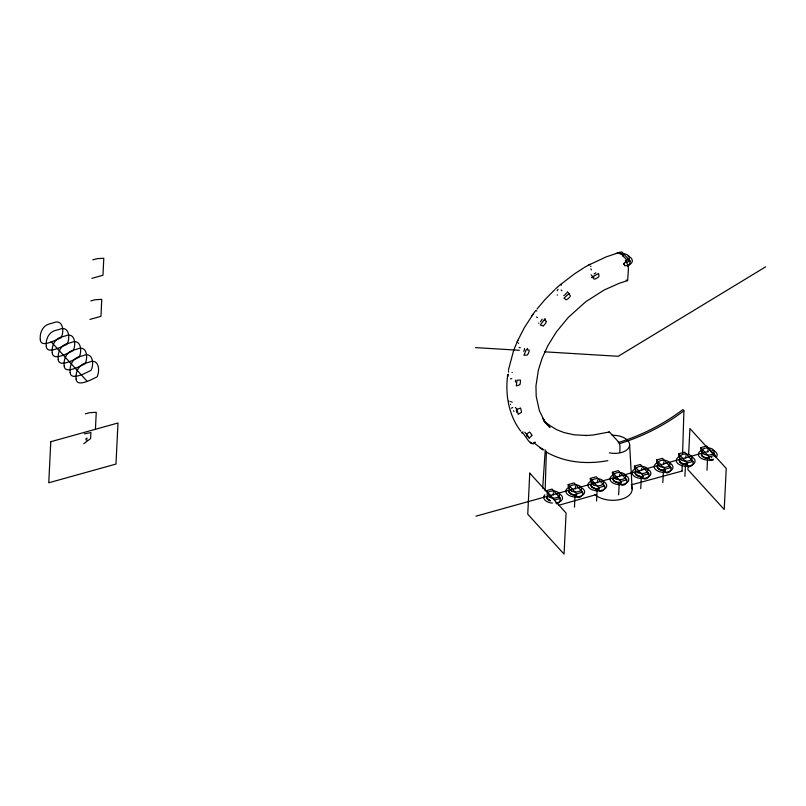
<?xml version="1.0" encoding="UTF-8"?>
<svg xmlns="http://www.w3.org/2000/svg" width="806" height="806" viewBox="0 0 806 806"><rect width="100%" height="100%" fill="white"/><g stroke="black" fill="none" stroke-linecap="round" stroke-linejoin="round"><path stroke-width="1.21" d="M568.2 484.587L576.622 493.836C575.152 500.455 584.219 497.05 582.567 492.184L574.144 482.925L568.2 484.587L568.27 486.895L569.258 488.335M590.284 478.432L598.717 487.69C597.236 494.31 606.303 490.904 604.661 486.028L596.239 476.779L590.284 478.432L590.576 481.444L591.856 482.3M612.379 472.276L620.801 481.535C619.33 488.154 628.398 484.749 626.746 479.872L618.323 470.623L612.379 472.276L612.671 475.298L613.95 476.155M634.463 466.13L642.896 475.379C641.415 481.998 650.482 478.593 648.84 473.727L640.417 464.468L634.463 466.13L634.544 468.437L635.521 469.878M656.558 459.974L664.98 469.223C663.509 475.842 672.577 472.437 670.924 467.571L662.502 458.312L656.558 459.974L656.85 462.987L658.129 463.843M678.642 453.818L687.075 463.077C685.604 469.697 694.661 466.291 693.019 461.415L684.596 452.166L678.642 453.818L678.723 456.136L679.7 457.576M704.827 446.524L700.736 447.662L701.029 450.685L702.308 451.541M700.736 447.662L709.159 456.921L709.784 460.397L713.109 460.125M545.138 490.794L546.387 451.148M631.279 484.839L682.037 471.077L682.249 464.296M682.581 453.718L683.931 410.758L682.863 409.589C663.469 424.258 641.455 435.482 618.192 442.554M598.989 276.468L598.576 273.506L592.813 276.72L591.12 274.866M623.098 256.731L623.159 255.462M95.43 429.276L96.257 412.299L89.456 412.712L85.285 413.871M553.269 495.075L553.39 492.647M574.466 507.135L575.041 495.428M575.353 488.93L575.474 486.492M596.561 500.979L597.155 488.789M597.447 482.774L597.568 480.336M618.645 494.824L619.22 483.116M619.532 476.618L619.653 474.19M640.74 488.678L641.304 476.971M641.626 470.462L641.747 468.034M662.824 482.522L663.419 470.321M663.721 464.316L663.832 461.878M684.919 476.366L685.493 464.659M685.805 458.161L685.926 455.733M688.082 465.868L687.901 469.606L724.221 509.503L726.236 468.427L689.906 428.53L688.626 454.665M707.003 470.21L707.597 458.02M707.9 452.005L708.011 449.577M619.814 452.166L619.995 446.081L619.099 442.575L609.437 431.966L592.984 435.039L585.902 435.502L586.496 435.492L574.204 434.817L564.129 432.6L556.714 429.719L547.345 423.946L548.876 425.195L544.1 421.004L549.984 427.472L543.959 420.692L546.085 423.069L542.881 418.495L543.99 420.138L539.325 410.546L536.192 396.28L535.96 385.862L538.408 369.934L542.166 358.106L547.959 345.502L556.251 332.102L568.17 317.544L585.781 301.706L604.117 290.029L619.139 283.339L627.662 280.538L628.448 268.6L627.562 264.479L625.607 260.64M542.69 488.104L545.249 449.899M619.502 253.447L619.945 252.449A9.853 4.02 74.3 0 1 620.308 252.822L625.355 258.353M626.574 262.434L626.222 259.33A15.002 6.126 74.3 0 0 625.96 259.018L625.587 258.605M527.346 349.592L527.527 348.373M603.573 485.756L603.321 484.346M647.752 473.454L647.51 472.044M691.941 461.143L691.216 458.977M714.025 454.997L713.773 453.577A4.745 2.871 -49.6 0 1 713.915 454.06L714.025 455.098A6.287 3.617 2.8 0 0 713.743 453.728M546.901 496.98L547.365 498.713L550.206 500.728M618.857 252.721L621.829 251.885L630.252 261.144L629.657 264.408L627.673 266.323M647.752 473.555L647.651 472.518A4.745 2.871 -49.6 0 0 647.5 472.145A6.287 3.617 2.8 0 1 647.752 473.606M560.482 498.34L554.528 499.992L546.105 490.743L552.06 489.081L560.482 498.34L559.495 502.269L556.674 503.851M715.003 456.619L715.113 455.259L706.681 446.01L705.572 446.323M507.73 374.578C505.05 394.114 508.536 415.13 520.706 431.079M507.881 376.664L508.193 374.196M508.465 372.08L508.596 371.022M618.424 482.381L619.25 482.965M508.445 369.934L513.462 351.094M629.083 261.346L629.073 259.925A4.745 2.861 -49.7 0 0 628.438 258.978A4.745 3.738 -51.9 0 0 628.126 258.595M544.755 320.143L545.037 318.954A6.297 4.272 -64.3 0 1 544.715 320.234M629.093 261.194L628.136 258.454M544.947 318.914L544.342 320.627M513.493 351.013L515.266 346.288M515.487 345.996L517.009 342.399M517.16 342.036L517.915 340.243M664.849 470.321L662.663 470.351M517.25 341.583L524.374 327.619L533.421 313.756M608.5 432.51L608.983 431.945M531.849 315.831L535.778 310.481L536.826 311.045M597.921 488.859L596.49 488.899M569.429 489.786C567.575 493.645 573.61 495.378 576.492 494.934M635.702 471.329C633.838 475.187 639.873 476.92 642.765 476.467M679.881 459.027C678.017 462.886 684.052 464.609 686.944 464.165M536.967 309.071L545.078 299.5L554.83 289.646M532.01 435.371L529.21 438.051L526.691 435.27M613.87 477.192C611.593 479.741 615.401 482.089 617.618 482.663M658.049 464.891C655.469 468.377 661.404 470.845 664.245 470.291M592.098 483.026C588.662 486.693 595.503 489.544 598.586 488.779M702.54 452.267C699.759 454.574 703.426 457.818 705.975 458.05A4.776 0.534 5.3 0 1 707.779 458.221L709.028 458.161M534.972 442.262C529.915 447.773 525.492 433.92 521.512 432.197M555.525 288.86L560.583 284.377L561.308 285.284M567.323 291.772L569.016 293.626L563.948 298.109L566.104 299.842M560.573 284.528L574.759 273.667L583.625 267.975M521.825 432.882L523.044 431.905M521.371 412.36L518.127 414.355L517.069 409.337L515.377 407.483M83.824 443.683L90.615 438.545L90.907 432.55L84.308 433.89M524.787 432.238L526.479 434.091L529.683 432.006M683.931 410.758C664.537 425.427 642.523 436.651 619.25 443.723M765.7 266.806L618.232 356.292L544.393 351.809M708.242 458.211L707.053 458.211M584.38 267.461L590.143 264.247M588.602 265.134L605.951 256.973L619.673 252.349M511.377 408.189L512.727 407.534M519.719 384.784L516.303 385.913L517.019 380.271L520.323 379.999M517.069 409.337L520.475 408.098M593.619 277.183L591.826 277.546M641.737 476.769L641.042 476.769M558.407 505.372L595.836 494.713M615.885 253.558L618.484 252.822M630.252 261.144L624.307 262.806L624.61 265.819M92.821 259.854L96.992 258.696L103.793 258.283L102.956 275.259L91.914 278.342M90.806 300.93L94.987 299.761L101.778 299.348L100.952 316.335L89.909 319.408M87.239 438.182L86.071 438.504L85.96 439.925L87.159 439.975M475.973 516.172L707.92 451.562M576.622 493.836L582.567 492.184M598.717 487.69L604.661 486.028M620.801 481.535L626.746 479.872M642.896 475.379L648.84 473.727M664.98 469.223L670.924 467.571M687.075 463.077L693.019 461.415M709.159 456.921L713.25 455.783M713.622 455.682L715.113 455.259M510.43 378.891L511.79 378.608M527.184 355.083L523.92 355.245L526.338 349.492L529.25 350.197M593.579 277.062L591.795 277.455M623.562 264.146L624.176 264.046M576.481 495.075L575.262 495.116M665.444 470.372L663.62 470.503A4.776 0.534 5.3 0 0 661.857 470.382L658.069 468.488A4.745 1.229 43.1 0 1 657.404 467.379L657.313 466.694A4.776 2.206 51.9 0 1 657.575 465.727A4.776 3.204 56.1 0 1 658.039 464.981M621.265 482.683L619.441 482.804M627.481 280.649L626.141 280.075M607.845 460.619C587.282 464.558 565.127 462.684 546.7 452.257M621.265 482.582L615.945 482.089L613.89 480.789M623.572 263.864L624.187 263.894M709.028 458.01L704.847 457.546L702.248 456.176A4.745 1.229 43.1 0 1 701.593 455.078M475.56 347.618L519.356 350.288M519.054 347.577L520.313 347.688M543.113 325.906L540.282 325.09L544.201 319.73L546.448 321.362M683.881 464.206L680.153 462.332M595.523 488.809L591.795 486.945M573.429 494.965L569.701 493.101A6.297 3.617 2.8 0 1 569.429 489.988M550.216 500.627L547.617 499.246A4.745 1.229 43.1 0 1 546.962 498.148L546.861 497.463A4.776 2.206 51.9 0 1 546.911 497.09M536.494 317.04L537.531 317.544M539.496 447.431L542.901 449.889M535.033 443.693L538.277 446.202A119.338 84.559 -42.3 0 0 543.848 449.798M526.751 435.734L527.537 436.358L526.429 434.454M681.463 470.452L682.037 471.077M51.08 341.673L86.897 381.016M561.198 289.999L561.923 290.845M594.093 279.198L592.813 276.72M569.016 293.626L570.406 296.024M526.479 434.091L529.21 438.051M624.942 477.444L625.698 479.227M580.763 489.746L581.489 491.116M669.383 465.525L669.877 466.926M558.941 496.295L559.424 497.685M701.623 455.098L701.492 454.383A4.776 2.206 51.9 0 1 701.754 453.415A4.776 3.204 56.1 0 1 702.53 452.408M679.529 461.254L679.408 460.538A4.776 2.206 51.9 0 1 679.67 459.571A4.776 3.204 56.1 0 1 679.861 459.168A6.297 3.617 2.8 0 0 680.858 462.956A6.297 3.617 2.8 0 0 687.024 464.367L685.715 464.347A4.776 0.534 5.3 0 0 683.951 464.236M613.255 479.711L613.134 478.996M590.969 268.841L591.312 269.95M691.921 460.629L691.83 460.206A4.745 2.871 -49.6 0 0 691.205 459.259M581.469 491.398L581.378 490.975A4.745 2.871 -49.6 0 0 580.753 490.018M508.838 401.025L508.969 401.65M629.617 444.68L632.156 489M530.227 432.661A9.42 0.635 51.5 0 1 531.849 435.008M520.626 408.33A9.42 2.549 64.1 0 1 521.432 411.876M520.434 380.895A9.42 4.252 78.2 0 1 520.011 384.23M529.129 351.124A9.42 5.571 -85 0 1 527.698 354.529M546.438 321.634A9.42 6.398 -64.3 0 1 543.355 325.836M569.943 296.81A9.42 6.649 -40.8 0 1 566.94 299.459M598.415 277.093A9.42 6.317 -17.3 0 1 595.009 278.997M628.045 256.127A9.42 5.43 2.7 0 1 632.236 261.607A9.42 5.43 2.7 0 1 625.537 265.819M513.936 411.372A6.287 1.703 64.1 0 1 513.482 410.768M510.571 404.642A6.287 1.703 64.1 0 1 510.48 404.28M510.48 401.69A6.287 1.703 64.1 0 1 510.581 401.6M511.598 401.821A6.287 1.703 64.1 0 1 512.183 402.335M516.293 410.153A6.287 1.703 64.1 0 1 516.475 412.329M512.032 372.412A6.287 2.831 78.2 0 1 512.243 372.523M515.497 380.14A6.287 2.831 78.2 0 1 515.377 382.115M524.565 348.504A6.287 3.708 -85 0 1 523.729 351.396M518.48 343.406A6.287 3.708 -85 0 1 518.691 343.094M542.095 319.116A6.287 4.262 -64.3 0 1 540.463 321.735M538.902 323.045A6.287 4.262 -64.3 0 1 538.569 323.226M566.709 292.86A6.287 4.433 -40.8 0 1 563.807 295.56M557.369 295.167A6.287 4.433 -40.8 0 1 557.188 294.895M557.218 290.734A6.287 4.433 -40.8 0 1 558.074 289.273M595.846 272.791A6.287 4.211 -17.3 0 1 594.072 273.969M590.556 266.373A6.287 4.211 -17.3 0 1 590.989 266.262M593.73 277.214A6.297 4.221 -17.3 0 1 591.906 277.617M558.266 493.332A9.42 5.42 2.8 0 1 562.457 498.813A9.42 5.42 2.8 0 1 555.757 503.004M552.422 503.095A9.42 5.42 2.8 0 1 544.896 494.824M579.776 486.965A9.42 5.42 2.8 0 1 582.879 494.975A9.42 5.42 2.8 0 1 568.865 495.347A9.42 5.42 2.8 0 1 569.096 487.247M602.445 481.021A9.42 5.42 2.8 0 1 604.691 489.02A9.42 5.42 2.8 0 1 590.788 489.101A9.42 5.42 2.8 0 1 591.181 481.091M624.529 474.875A9.42 5.42 2.8 0 1 626.786 482.865A9.42 5.42 2.8 0 1 612.882 482.945A9.42 5.42 2.8 0 1 613.275 474.935M646.049 468.498A9.42 5.42 2.8 0 1 649.142 476.517A9.42 5.42 2.8 0 1 635.138 476.89A9.42 5.42 2.8 0 1 635.36 468.79M668.708 462.563A9.42 5.42 2.8 0 1 670.824 470.654A9.42 5.42 2.8 0 1 656.749 470.452A9.42 5.42 2.8 0 1 657.978 462.412M690.228 456.196A9.42 5.42 2.8 0 1 693.19 464.306A9.42 5.42 2.8 0 1 678.995 464.397A9.42 5.42 2.8 0 1 680.062 456.256M620.086 254.071A6.287 3.617 2.7 0 1 628.791 256.036A6.287 3.617 2.7 0 1 625.234 260.812M628.146 258.686A6.287 3.617 2.7 0 1 629.083 261.386M712.313 450.04A9.42 5.42 2.8 0 1 716.01 457.526M713.381 459.178A9.42 5.42 2.8 0 1 700.202 457.627A9.42 5.42 2.8 0 1 702.157 450.101M550.145 500.798A6.297 3.617 2.8 0 1 546.881 497.201M576.582 495.136A6.297 3.617 2.8 0 1 569.701 493.101M580.763 490.018A6.297 3.617 2.8 0 1 581.479 491.328M573.499 494.995A4.776 0.534 5.3 0 1 575.242 495.136M569.419 489.927A4.776 3.204 56.1 0 0 569.207 490.32A4.776 2.206 51.9 0 0 568.976 491.317L569.076 492.013A4.745 1.229 43.1 0 0 569.671 493.081M592.088 483.177A4.776 3.204 56.1 0 0 591.292 484.164A4.776 2.206 51.9 0 0 591.06 485.162L591.171 485.867A4.745 1.229 43.1 0 0 591.755 486.925M595.584 488.839A4.776 0.534 5.3 0 1 597.327 488.98L599.17 488.839A6.297 3.617 2.8 0 1 592.289 487.408A6.297 3.617 2.8 0 1 592.118 483.187M620.761 482.824A6.287 3.617 2.8 0 1 614.394 481.263A6.287 3.617 2.8 0 1 613.89 477.354M617.678 482.693A4.776 0.534 5.3 0 1 619.421 482.834M613.86 477.293A4.776 3.204 56.1 0 0 613.386 478.018A4.776 2.206 51.9 0 0 613.154 479.016M613.85 480.769A4.745 1.229 43.1 0 1 613.225 479.691M665.514 470.452A6.297 3.617 2.8 0 1 658.754 469.102A6.297 3.617 2.8 0 1 658.059 465.032M691.216 459.249A6.297 3.617 2.8 0 1 691.921 460.569M680.113 462.312A4.745 1.229 43.1 0 1 679.498 461.223M709.119 458.221A6.297 3.617 2.8 0 1 702.56 456.498A6.297 3.617 2.8 0 1 702.57 452.428M711.708 457.586A6.287 3.617 2.8 0 1 711.235 457.768M612.066 435.3A15.707 9.027 2.8 0 1 629.557 445.617A15.707 9.027 2.8 0 1 609.437 452.851M631.682 486.673A20.422 11.737 2.8 0 1 619.723 499.619A20.422 11.737 2.8 0 1 594.757 494.481M40.3 339.679C40.753 348.676 56.158 339.558 60.873 337.926C64.702 331.86 63.1 318.249 53.085 322.924A39.937 28.301 -42.3 0 0 50.869 323.549C43.081 324.737 39.494 332.445 40.3 339.679M46.274 346.227C46.718 355.234 62.133 346.117 66.848 344.484C70.676 338.419 69.064 324.808 59.06 329.483A39.937 28.301 -42.3 0 0 56.843 330.097C49.045 331.296 45.468 339.004 46.274 346.227M52.239 352.786C52.702 361.713 68.661 352.857 73.144 350.65C76.429 344.364 74.887 331.478 65.024 336.042A39.937 28.301 -42.3 0 0 62.808 336.656C55.02 337.855 51.433 345.552 52.239 352.786M58.213 359.345C58.677 368.271 74.626 359.416 79.119 357.199C82.403 350.922 80.852 338.026 70.999 342.6A39.937 28.301 -42.3 0 0 68.782 343.215C60.984 344.404 57.407 352.111 58.213 359.345M64.178 365.904C64.641 374.85 80.56 365.974 85.083 363.758C88.368 357.481 86.826 344.585 76.963 349.149A39.937 28.301 -42.3 0 0 74.746 349.774C66.958 350.963 63.372 358.67 64.178 365.904M70.152 372.453C70.616 381.419 86.504 372.543 91.058 370.317C94.342 364.03 92.791 351.144 82.937 355.708A39.937 28.301 -42.3 0 0 80.721 356.323C72.923 357.521 69.346 365.229 70.152 372.453M76.117 379.011C76.59 387.968 92.478 379.102 97.022 376.876C100.307 370.589 98.765 357.703 88.902 362.267A39.937 28.301 -42.3 0 0 86.685 362.881C78.897 364.08 75.311 371.778 76.117 379.011M50.778 441.718L48.763 482.784L115.983 464.065L117.988 422.989L50.778 441.718M529.754 473.142L527.749 514.208L564.069 554.115L566.084 513.039L529.754 473.142M534.841 442.373L533.461 443.713L534.841 442.373M642.755 476.618L641.526 476.648A4.776 0.534 5.3 0 0 639.773 476.537L635.974 474.643A4.745 1.229 43.1 0 1 635.319 473.535L635.219 472.85A4.776 2.206 51.9 0 1 635.491 471.873A4.776 3.204 56.1 0 1 635.682 471.47A6.287 3.617 2.8 0 0 636.69 475.268A6.287 3.617 2.8 0 0 642.845 476.678M531.366 443.048L530.368 442.172L532.202 443.784L531.366 443.048M669.826 466.785L669.746 466.362A4.745 2.871 -49.6 0 0 669.373 465.677A6.297 3.617 2.8 0 1 669.877 467.077L669.826 466.785M625.647 479.086L625.567 478.663A4.745 2.871 -49.6 0 0 624.932 477.716A6.287 3.617 2.8 0 1 625.637 479.036M603.563 485.242L603.472 484.819A4.745 2.871 -49.6 0 0 603.311 484.456A6.297 3.617 2.8 0 1 603.603 485.544L603.563 485.242M559.384 497.544L559.293 497.131A4.745 2.871 -49.6 0 0 558.931 496.436A6.297 3.617 2.8 0 1 559.435 497.846L559.384 497.544M549.752 497.403A6.287 3.617 2.8 0 0 559.555 495.015A6.287 3.617 2.8 0 0 550.579 491.186A6.287 3.617 2.8 0 0 549.752 497.403M571.847 491.257A6.287 3.617 2.8 0 0 581.64 488.859A6.287 3.617 2.8 0 0 572.663 485.041A6.287 3.617 2.8 0 0 571.847 491.257M593.931 485.101A6.287 3.617 2.8 0 0 603.734 482.713A6.287 3.617 2.8 0 0 594.757 478.885A6.287 3.617 2.8 0 0 593.931 485.101M616.026 478.945A6.287 3.617 2.8 0 0 625.819 476.558A6.287 3.617 2.8 0 0 616.842 472.729A6.287 3.617 2.8 0 0 616.026 478.945M638.11 472.79A6.287 3.617 2.8 0 0 647.913 470.402A6.287 3.617 2.8 0 0 638.936 466.573A6.287 3.617 2.8 0 0 638.11 472.79M660.205 466.644A6.287 3.617 2.8 0 0 669.998 464.246A6.287 3.617 2.8 0 0 661.021 460.428A6.287 3.617 2.8 0 0 660.205 466.644M682.289 460.488A6.287 3.617 2.8 0 0 692.092 458.1A6.287 3.617 2.8 0 0 683.115 454.272A6.287 3.617 2.8 0 0 682.289 460.488M704.384 454.332A6.287 3.617 2.8 0 0 714.187 451.944A6.287 3.617 2.8 0 0 705.2 448.116A6.287 3.617 2.8 0 0 704.384 454.332"/></g></svg>
